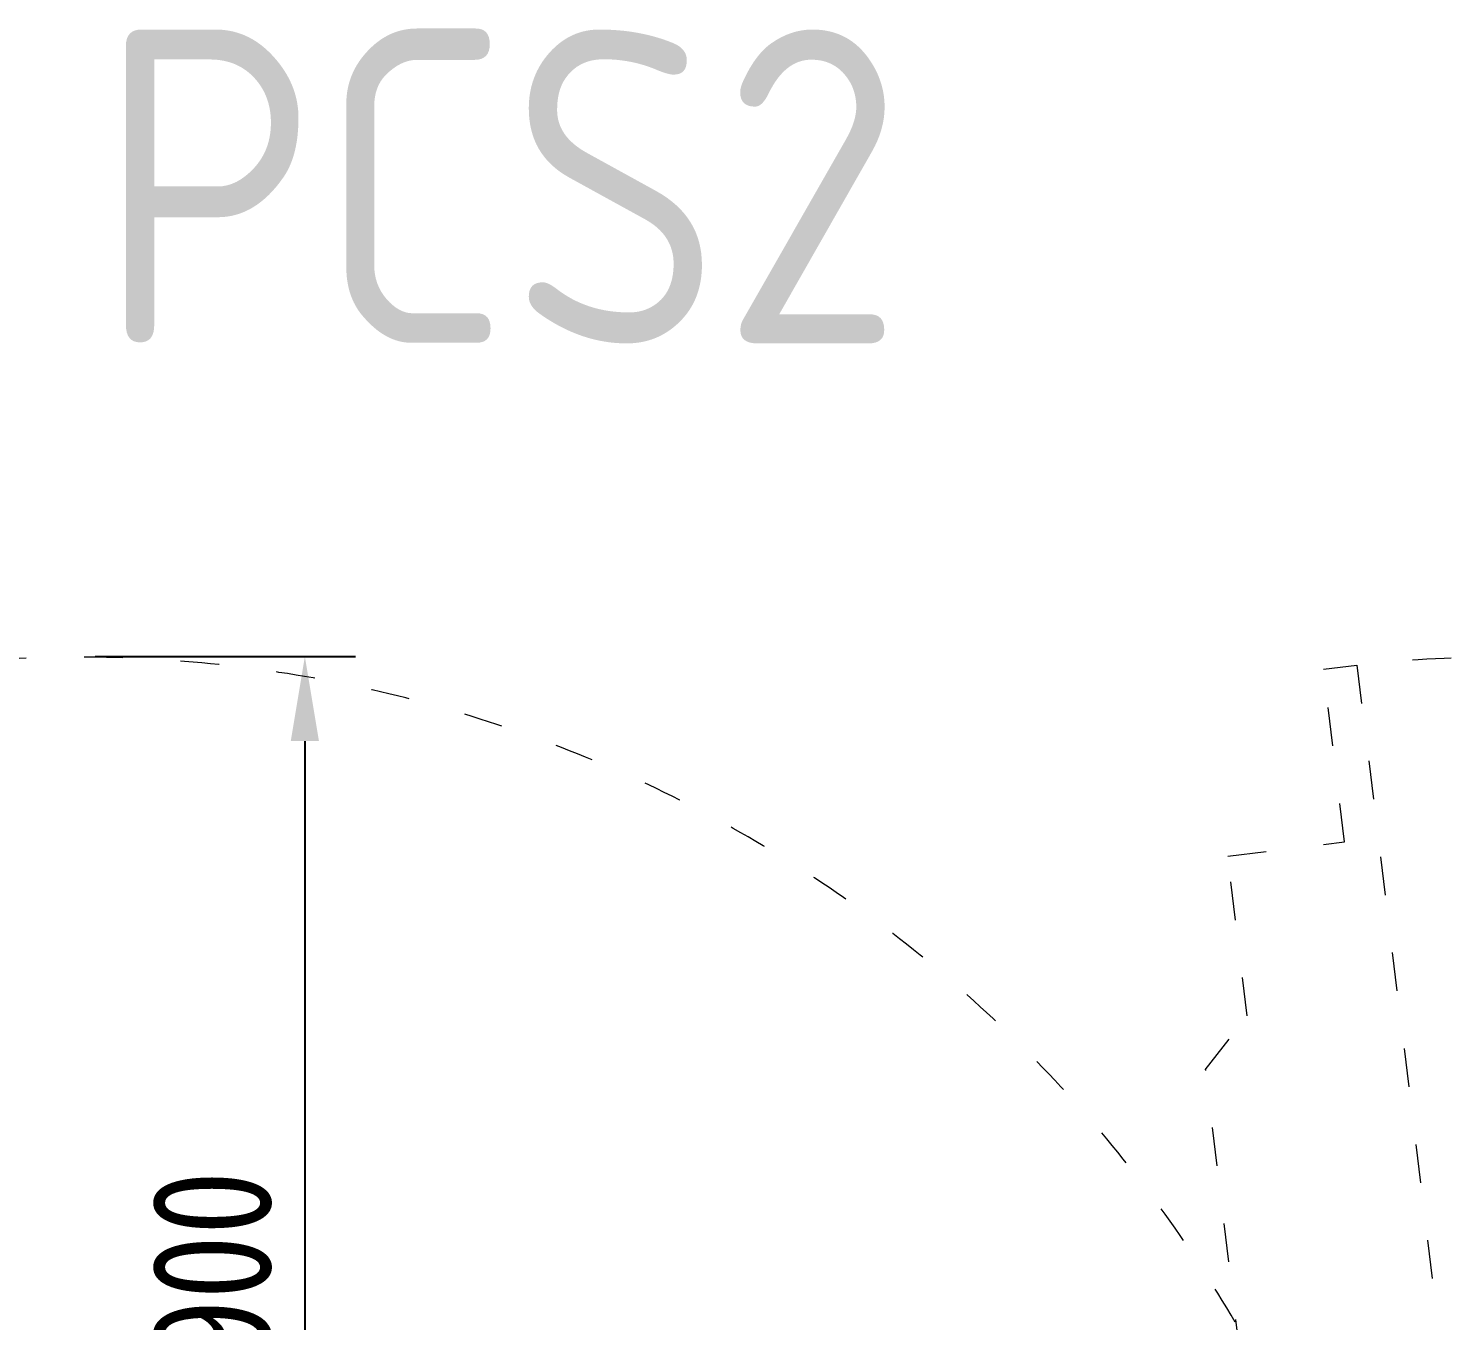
# Model space of a CAD drawing. Extents: x 61367 to 140945, y -1257 to 25588.
# Drawn here: x 72307 to 73192, y 11172 to 11974 of the extents above; entities that cross this region are included whole.
import ezdxf

# ---------------------------------------------------------------- set-up
doc = ezdxf.new("R2010")
doc.units = 0
doc.header["$MEASUREMENT"] = 0
doc.header["$PDMODE"] = 2
doc.header["$PDSIZE"] = 0.2
doc.linetypes.add('ACAD_ISO03W100', pattern=[30, 12, -18])
doc.layers.get('0').update_dxf_attribs({"linetype": 'CONTINUOUS'})
doc.layers.get('DEFPOINTS').update_dxf_attribs({"linetype": 'CONTINUOUS'})
doc.layers.add('THICK', color=7, linetype='CONTINUOUS', lineweight=0)
doc.styles.add('GB', font='gbenor.shx', dxfattribs={"bigfont": 'gbcbig.shx'})
doc.styles.add('仿宋', font='SimSun.ttf', dxfattribs={"width": 0.8})
doc.dimstyles.new('12倍', dxfattribs={"dimscale": 21, "dimtxt": 3.5, "dimasz": 2.5, "dimexe": 1.5, "dimexo": 0, "dimgap": 1, "dimtad": 1, "dimtoh": 1, "dimdsep": 46, "dimtxsty": '仿宋', "dimcen": 2.5, "dimdle": 5, "dimclrd": 4, "dimclre": 4, "dimclrt": 3, "dimadec": 0, "dimazin": 0, "dimtfac": 1, "dimtmove": 0, "dimatfit": 3, "dimfxl": 1, "dimtolj": 1, "dimarcsym": 0})

# ---------------------------------------------------------------- blocks, each defined once
blk = doc.blocks.new('*D694')
at = {"layer": 'DEFPOINTS', "color": 0, "transparency": 16777216}
for p in [(72348.16, 11584.01), (72348.16, 10745.01), (72478.29, 10745.01)]:
    blk.add_point(p, dxfattribs=at)
at = {"layer": 'THICK', "color": 4, "linetype": 'Continuous', "lineweight": -2, "transparency": 16777216}
for p, q in [((72348.16, 11584.01), (72509.79, 11584.01)), ((72478.29, 11531.51), (72478.29, 10797.51)), ((72348.16, 10745.01), (72509.79, 10745.01))]:
    blk.add_line(p, q, dxfattribs=at)
at = {"layer": 'THICK', "color": 4, "transparency": 16777216}
for points in [[(72469.54, 11531.51), (72487.04, 11531.51), (72478.29, 11584.01)], [(72469.54, 10797.51), (72487.04, 10797.51), (72478.29, 10745.01)]]:
    blk.add_solid(points, dxfattribs=at)
at = {"layer": 'THICK', "color": 3, "lineweight": -3, "transparency": 16777216, "insert": (72420.54, 11164.51), "char_height": 73.5, "attachment_point": 5, "rotation": 90, "style": '仿宋'}
blk.add_mtext('\\A1;＜900', dxfattribs=at)
blk = doc.blocks.new('ERYT5RY565454')
at = {"layer": 'THICK', "color": 4, "linetype": 'ACAD_ISO03W100', "ltscale": 2}
blk.add_lwpolyline([(16034.88, -31373.6), (16061, -31340.17), (16048.81, -31240.91), (16121.39, -31232), (16108.22, -31124.77), (16129.07, -31122.21), (16231.44, -31955.95), (16210.59, -31958.51), (16197.12, -31848.78), (16124.19, -31857.73), (16111.82, -31756.99), (16078.78, -31731.18), (16034.95, -31374.18, -0.107508), (16035, -31373.58)], format="xyb", dxfattribs=at)
blk.add_arc((16219.54, -31949.35), 832.07, 1.30767, 96.24253, dxfattribs=at)
blk = doc.blocks.new('etry56t54te4')
at = {"lineweight": -3}
blk.add_blockref('ERYT5RY565454', (143626.92, 76183.16), dxfattribs=at)

msp = doc.modelspace()

# ---------------------------------------------------------------- block references
for p in [(-87509.302, -33482.227), (-86624.302, -33482.227)]:
    msp.add_blockref('etry56t54te4', p)

# ---------------------------------------------------------------- texts
at = {"color": 1, "lineweight": 15, "insert": (72349.345, 11973.557), "char_height": 195, "width": 678.0925, "attachment_point": 1, "style": 'GB'}
msp.add_mtext('PCS2', dxfattribs=at)

# ---------------------------------------------------------------- dimensions: what is measured, and where the dimension line sits
at = {"layer": 'THICK', "lineweight": -3}
dim = msp.add_linear_dim(base=(72478.285, 10745.006), p1=(72348.165, 11584.006), p2=(72348.165, 10745.006), angle=90, text='＜900', dimstyle='12倍', dxfattribs=at)
dim.commit()
dim.dimension.update_dxf_attribs({"geometry": '*D694', "text_midpoint": (72420.535, 11164.506)})

doc.saveas('drawing.dxf')
